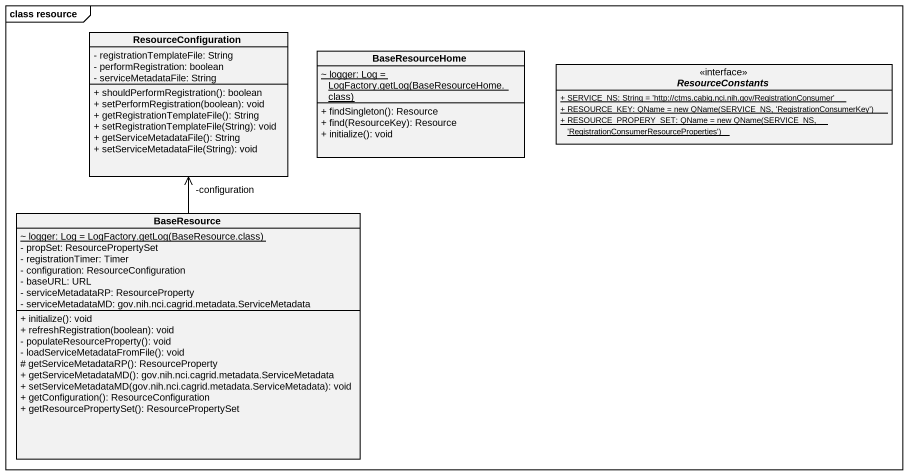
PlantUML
@startuml
mainframe class resource
hide circle
hide empty members
skinparam classAttributeIconSize 0
class ResourceConfiguration {
  - registrationTemplateFile: String
  - performRegistration: boolean
  - serviceMetadataFile: String
  + shouldPerformRegistration(): boolean
  + setPerformRegistration(boolean): void
  + getRegistrationTemplateFile(): String
  + setRegistrationTemplateFile(String): void
  + getServiceMetadataFile(): String
  + setServiceMetadataFile(String): void
}
class BaseResourceHome {
  {static} {field} ~ logger: Log = LogFactory.getLog(BaseResourceHome.class)
  + findSingleton(): Resource
  + find(ResourceKey): Resource
  + initialize(): void
}
interface ResourceConstants <<interface>> {
  {static} + SERVICE_NS: String = 'http://ctms.cabig.nci.nih.gov/RegistrationConsumer'
  {static} {field} + RESOURCE_KEY: QName = new QName(SERVICE_NS, 'RegistrationConsumerKey')
  {static} {field} + RESOURCE_PROPERY_SET: QName = new QName(SERVICE_NS, 'RegistrationConsumerResourceProperties')
}
class BaseResource {
  {static} {field} ~ logger: Log = LogFactory.getLog(BaseResource.class)
  - propSet: ResourcePropertySet
  - registrationTimer: Timer
  - configuration: ResourceConfiguration
  - baseURL: URL
  - serviceMetadataRP: ResourceProperty
  - serviceMetadataMD: gov.nih.nci.cagrid.metadata.ServiceMetadata
  + initialize(): void
  + refreshRegistration(boolean): void
  - populateResourceProperty(): void
  - loadServiceMetadataFromFile(): void
  # getServiceMetadataRP(): ResourceProperty
  + getServiceMetadataMD(): gov.nih.nci.cagrid.metadata.ServiceMetadata
  + setServiceMetadataMD(gov.nih.nci.cagrid.metadata.ServiceMetadata): void
  + getConfiguration(): ResourceConfiguration
  + getResourcePropertySet(): ResourcePropertySet
}
BaseResource -up-> "-configuration" ResourceConfiguration
@enduml
